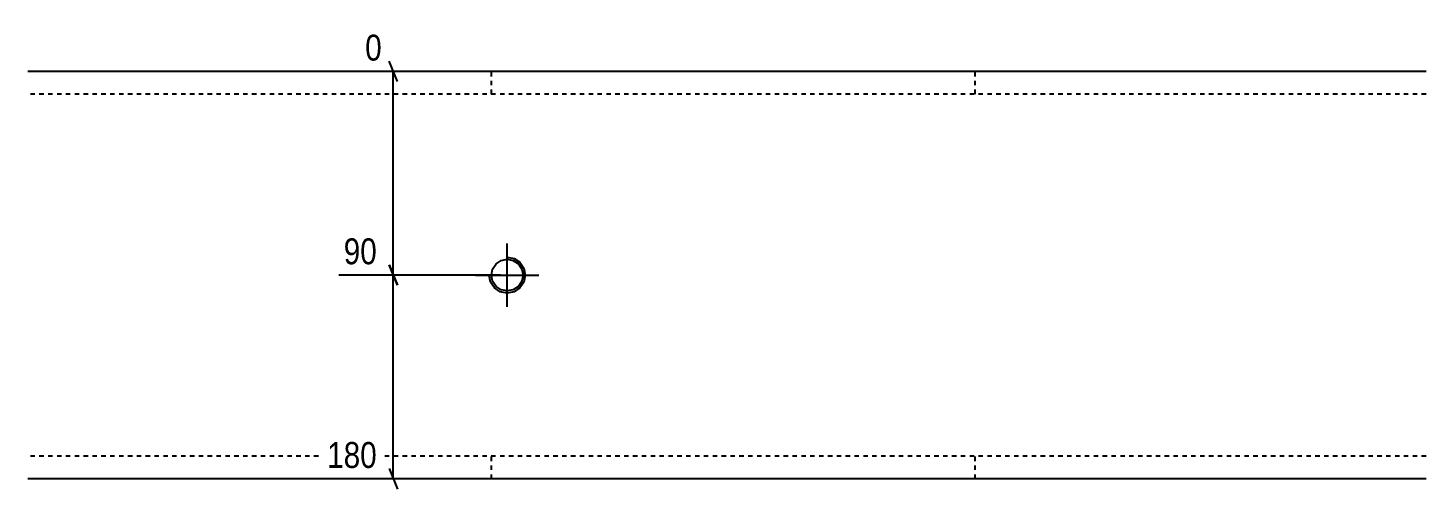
# Model space of a CAD drawing. Header units: millimetres. Extents: x 7 to 17818, y 7 to 366.
# Drawn here: x 14257 to 14875, y 9 to 213 of the extents above; entities that cross this region are included whole.
import ezdxf

# ---------------------------------------------------------------- set-up
doc = ezdxf.new("R2010")
doc.units = ezdxf.units.MM
doc.linetypes.add('DXK_LINE_DOT2', pattern=[3.9198, 1.9599, -1.9599])
doc.layers.add('MÅLSÆTNING', color=7, linetype='Continuous')
doc.layers.add('STÅL', color=7, linetype='Continuous')
doc.styles.add('Arial Narrow', font='ARIALN.TTF', dxfattribs={"height": 0.2})

msp = doc.modelspace()

# ---------------------------------------------------------------- linework, layer by layer
at = {"layer": 'MÅLSÆTNING', "color": 7, "linetype": 'Continuous'}
for p, q in [((14420.01, 189), (14416.41, 198)), ((14465.6, 193.5), (14405.79, 193.5)), ((14418.21, 103.5), (14418.21, 193.5)), ((14416.41, 108), (14420.01, 99)), ((14420.01, 99), (14416.41, 108)), ((14465.6, 103.5), (14394.11, 103.5)), ((14465.6, 103.5), (14394.11, 103.5)), ((14418.21, 13.5), (14418.21, 103.5)), ((14465.6, 13.5), (14386.8, 13.5)), ((14416.41, 18), (14420.01, 9))]:
    msp.add_line(p, q, dxfattribs=at)
at = {"layer": 'STÅL', "color": 2, "linetype": 'Continuous'}
for p, q in [((14875.07, 193.5), (14256.6, 193.5)), ((14875.07, 13.5), (14256.6, 13.5))]:
    msp.add_line(p, q, dxfattribs=at)
at = {"layer": 'STÅL', "color": 7, "linetype": 'DXK_LINE_DOT2'}
for p, q in [((14461.6, 183.5), (14461.6, 193.5)), ((14675.6, 183.5), (14675.6, 193.5)), ((14875.07, 183.5), (14256.6, 183.5)), ((14875.07, 23.5), (14256.6, 23.5)), ((14461.6, 13.5), (14461.6, 23.5)), ((14675.6, 13.5), (14675.6, 23.5))]:
    msp.add_line(p, q, dxfattribs=at)
at = {"layer": 'STÅL', "color": 3, "linetype": 'Continuous'}
for p, q in [((14468.6, 89.5), (14468.6, 117.5)), ((14468.6, 111.5), (14468.6, 111.5)), ((14468.6, 111.5), (14471.66, 110.89)), ((14461.6, 103.5), (14462.14, 106.18)), ((14462.14, 106.18), (14463.65, 108.45)), ((14463.65, 108.45), (14465.92, 109.97)), ((14465.92, 109.97), (14468.6, 110.5)), ((14468.6, 110.5), (14468.6, 110.5)), ((14468.6, 110.5), (14471.28, 109.97)), ((14471.28, 109.97), (14473.55, 108.45)), ((14471.66, 110.89), (14474.26, 109.16)), ((14473.55, 108.45), (14475.07, 106.18)), ((14474.26, 109.16), (14475.99, 106.56)), ((14475.07, 106.18), (14475.6, 103.5)), ((14475.99, 106.56), (14476.6, 103.5)), ((14454.6, 103.5), (14482.6, 103.5)), ((14461.21, 100.44), (14460.6, 103.5)), ((14460.6, 103.5), (14460.6, 103.5)), ((14462.95, 97.84), (14461.21, 100.44)), ((14462.14, 100.82), (14461.6, 103.5)), ((14461.6, 103.5), (14461.6, 103.5)), ((14463.65, 98.55), (14462.14, 100.82)), ((14475.07, 100.82), (14473.55, 98.55)), ((14475.99, 100.44), (14474.26, 97.84)), ((14475.6, 103.5), (14475.07, 100.82)), ((14475.6, 103.5), (14475.6, 103.5)), ((14476.6, 103.5), (14475.99, 100.44)), ((14476.6, 103.5), (14476.6, 103.5)), ((14465.54, 96.11), (14462.95, 97.84)), ((14465.92, 97.03), (14463.65, 98.55)), ((14468.6, 95.5), (14465.54, 96.11)), ((14468.6, 96.5), (14465.92, 97.03)), ((14471.28, 97.03), (14468.6, 96.5)), ((14468.6, 96.5), (14468.6, 96.5)), ((14471.66, 96.11), (14468.6, 95.5)), ((14468.6, 95.5), (14468.6, 95.5)), ((14473.55, 98.55), (14471.28, 97.03)), ((14474.26, 97.84), (14471.66, 96.11))]:
    msp.add_line(p, q, dxfattribs=at)

# ---------------------------------------------------------------- next in the draw order: wipeouts: each hides what was drawn before it
at = {"color": 0, "linetype": 'Continuous'}
for points in [[(14415.51, 195.9), (14415.51, 212.7), (14403.39, 212.7), (14403.39, 195.9)], [(14413.32, 105.9), (14413.32, 122.7), (14393.9, 122.7), (14393.9, 105.9)], [(14413.32, 15.9), (14413.32, 32.7), (14386.58, 32.7), (14386.58, 15.9)]]:
    msp.add_wipeout(points, dxfattribs=at).dxf.layer = 'MÅLSÆTNING'

# ---------------------------------------------------------------- next in the draw order: texts
at = {"layer": 'MÅLSÆTNING', "color": 3, "linetype": 'Continuous', "style": 'Arial Narrow'}
for s, height, p in [('0', 11.45, (14405.79, 198.3)), ('90', 11.453, (14396.3, 108.3)), ('180', 11.453, (14388.98, 18.3))]:
    msp.add_text(s, height=height, dxfattribs=at).set_placement(p)

doc.saveas('drawing.dxf')
